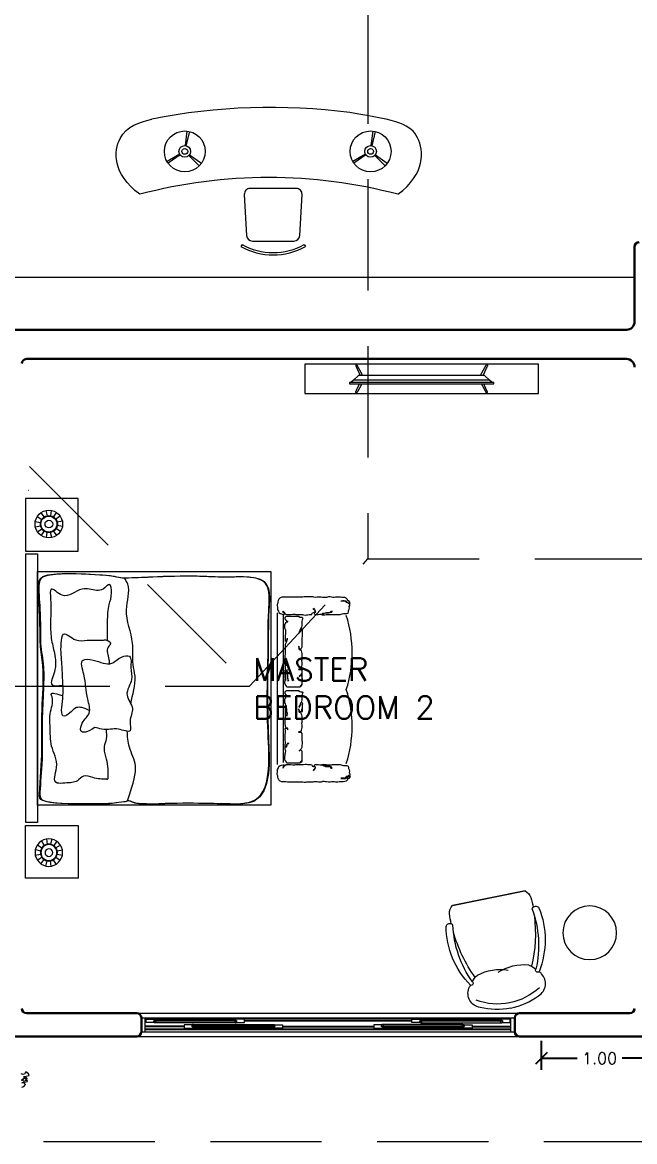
# Model space of a CAD drawing. Header units: metres. Extents: x -44 to 358, y -286 to 66.
# Drawn here: x 130.87 to 136.12, y -91.77 to -82.18 of the extents above; entities that cross this region are included whole.
import ezdxf

# ---------------------------------------------------------------- set-up
doc = ezdxf.new("R2010")
doc.units = ezdxf.units.M
doc.header["$LTSCALE"] = 0.3
doc.header["$PDMODE"] = 3
doc.linetypes.add('HIDDEN2', pattern=[4.7625, 3.175, -1.5875])
for name, color, linetype, lineweight in [('A-ANNO-TEXT', 251, 'Continuous', 13), ('A-DOOR', 7, 'Continuous', 5), ('A-WALL', 7, 'Continuous', 30), ('ARBOLES', 86, 'Continuous', 0), ('baños', 141, 'Continuous', 0), ('Columnas', 7, 'Continuous', 18), ('cristales', 131, 'Continuous', 0), ('MOBILIARIOS', 252, 'Continuous', 0)]:
    doc.layers.add(name, color=color, linetype=linetype, lineweight=lineweight)
doc.layers.add('DIMTEXTO', color=4, linetype='Continuous')
doc.layers.add('TEXTOS', color=4, linetype='Continuous')
doc.layers.add('Techos 1', color=7, linetype='HIDDEN2', lineweight=9, true_color=0x42391a)
doc.styles.add('SMPLEX', font='simplex.shx')
doc.dimstyles.new('DIM-50', dxfattribs={"dimscale": 0.5, "dimtxt": 0.2, "dimasz": 0.2, "dimexe": 0.2, "dimexo": 0.2, "dimgap": 0.1, "dimtad": 0, "dimtih": 1, "dimtoh": 1, "dimzin": 0, "dimdsep": 46, "dimtxsty": 'SMPLEX', "dimblk1": 'OBLIQUE', "dimblk2": 'OBLIQUE', "dimsah": 1, "dimcen": 0.2, "dimclrd": 4, "dimclre": 4, "dimclrt": 4, "dimadec": 0, "dimazin": 0, "dimtfac": 1, "dimtmove": 0, "dimatfit": 3, "dimldrblk": 'OPEN30', "dimfxl": 0.3, "dimfxlon": 1, "dimtfill": 1, "dimtolj": 1, "dimtzin": 0, "dimarcsym": 0})

# ---------------------------------------------------------------- blocks, each defined once
blk = doc.blocks.new('TREES')
at = {"layer": 'ARBOLES', "color": 252, "true_color": 0x8da178}
for p, q in [((0.1599, -0.0004), (0.1546, 0.0006)), ((0.1638, 0.0002), (0.1599, -0.0004)), ((0.1654, 0.0046), (0.1638, 0.0002)), ((0.1675, 0.0078), (0.1654, 0.0046)), ((0.1759, 0.0027), (0.1675, 0.0078)), ((0.1779, -0.002), (0.1759, 0.0027)), ((0.1603, -0.0177), (0.1564, -0.0182)), ((0.157, -0.0133), (0.1609, -0.0178)), ((0.1585, -0.025), (0.1659, -0.0227)), ((0.1641, -0.0251), (0.1585, -0.025)), ((0.1619, -0.0133), (0.1603, -0.0177)), ((0.1609, -0.0178), (0.1631, -0.0195)), ((0.164, -0.01), (0.1619, -0.0133)), ((0.162, -0.0072), (0.1694, -0.0049)), ((0.1676, -0.0072), (0.162, -0.0072)), ((0.1631, -0.0195), (0.1693, -0.0178)), ((0.1724, -0.0151), (0.164, -0.01)), ((0.1692, -0.0289), (0.1641, -0.0251)), ((0.1658, -0.0357), (0.1692, -0.0289)), ((0.1659, -0.0227), (0.1744, -0.0198)), ((0.1727, -0.0111), (0.1676, -0.0072)), ((0.1693, -0.0178), (0.1727, -0.0111)), ((0.1694, -0.0049), (0.1779, -0.002)), ((0.1744, -0.0198), (0.1724, -0.0151)), ((0.1596, -0.0374), (0.1658, -0.0357))]:
    blk.add_line(p, q, dxfattribs=at)
blk = doc.blocks.new('A$Ca3ef8f56')
at = {"layer": 'MOBILIARIOS'}
for p, q in [((0.0032, 0.1527), (0.0032, 1.4519)), ((0.0532, 0.1694), (0.0532, 1.4284))]:
    blk.add_line(p, q, dxfattribs=at)
for points in [[(0.6249, 1.5324), (0.6212, 1.5434), (0.6126, 1.5544), (0.6016, 1.5556), (0.6004, 1.5666), (0.5906, 1.5776), (0.5796, 1.5825), (0.5637, 1.5837), (0.5527, 1.5837), (0.5417, 1.5849), (0.5307, 1.5849), (0.5197, 1.5862), (0.4977, 1.5862), (0.4867, 1.5837), (0.4757, 1.5837), (0.4647, 1.5849), (0.4537, 1.5874), (0.4402, 1.5874), (0.4231, 1.5837), (0.4121, 1.5837), (0.4011, 1.5825), (0.3889, 1.5825), (0.3766, 1.5862), (0.3534, 1.5862), (0.3412, 1.5849), (0.3302, 1.5837), (0.3143, 1.5849), (0.3033, 1.5874), (0.2519, 1.5874), (0.2409, 1.5886), (0.2299, 1.5886), (0.2177, 1.5862), (0.0868, 1.5862), (0.0746, 1.5849), (0.0391, 1.5849), (0.0245, 1.5788), (0.0122, 1.5678), (0.0086, 1.5568), (0.0061, 1.5446), (0.0037, 1.5336), (0, 1.5226), (0, 1.5116), (0.0012, 1.5006), (0.0024, 1.4884), (0.0024, 1.4774), (0.011, 1.4652), (0.0147, 1.4542), (0.0257, 1.4445), (0.0367, 1.442), (0.0477, 1.4383), (0.0587, 1.4383), (0.0611, 1.4493), (0.0501, 1.4542), (0.0477, 1.464)], [(0.4708, 1.4664), (0.4622, 1.4554), (0.4512, 1.4542), (0.4341, 1.4506), (0.4231, 1.4506), (0.4109, 1.4493), (0.3999, 1.4457), (0.3876, 1.4457), (0.3828, 1.4347), (0.395, 1.4335), (0.4072, 1.4347), (0.4194, 1.4371), (0.4317, 1.4383), (0.4635, 1.4383), (0.4745, 1.4359), (0.516, 1.4359), (0.527, 1.4371), (0.5381, 1.4371), (0.5552, 1.442), (0.5674, 1.4445), (0.5845, 1.4445), (0.5968, 1.4457), (0.6078, 1.4493), (0.609, 1.4603), (0.609, 1.4713), (0.6151, 1.4823), (0.6175, 1.4933), (0.6163, 1.5043), (0.6224, 1.5153), (0.6224, 1.5263), (0.6114, 1.53), (0.6004, 1.5385), (0.5894, 1.5397), (0.5845, 1.5507), (0.5735, 1.552), (0.5442, 1.552)], [(0.5442, 1.5544), (0.5613, 1.5556), (0.5723, 1.5556), (0.5845, 1.5544), (0.5955, 1.5458), (0.6065, 1.5373), (0.6175, 1.5348), (0.6212, 1.5348)], [(0.0501, 1.4677), (0.0563, 1.4567), (0.0636, 1.4457), (0.0758, 1.4371), (0.0905, 1.4371), (0.1064, 1.4359), (0.1174, 1.4371), (0.1333, 1.4396), (0.1492, 1.4396), (0.1602, 1.4359), (0.1981, 1.4359), (0.2152, 1.4371), (0.2262, 1.4347), (0.2385, 1.4322), (0.2507, 1.4335), (0.2617, 1.4347), (0.2727, 1.4359), (0.2837, 1.4371), (0.2972, 1.4383), (0.2996, 1.4493), (0.3106, 1.4542), (0.3216, 1.4567), (0.3241, 1.4677), (0.3143, 1.4787), (0.3069, 1.4884)], [(0.3106, 1.4909), (0.3204, 1.4799), (0.3253, 1.4689), (0.3265, 1.4579), (0.3155, 1.4481), (0.3228, 1.4371), (0.3497, 1.4371), (0.3656, 1.4396), (0.3779, 1.4396), (0.3889, 1.4408), (0.3999, 1.4481), (0.4133, 1.4518), (0.4402, 1.4518), (0.4525, 1.4554), (0.4598, 1.4664), (0.4696, 1.4689)], [(0.0844, 1.234), (0.0844, 1.2238), (0.081, 1.2135), (0.0708, 1.205), (0.0708, 1.2579), (0.0725, 1.2715), (0.0725, 1.2988), (0.0708, 1.309), (0.0656, 1.3192), (0.0656, 1.3516), (0.0725, 1.3618), (0.0742, 1.372), (0.0844, 1.3737), (0.0895, 1.3737)], [(0.0946, 1.3772), (0.0844, 1.3772), (0.0759, 1.3874), (0.0673, 1.3976), (0.0673, 1.4078), (0.0708, 1.4181), (0.081, 1.4232), (0.1822, 1.4232), (0.1924, 1.4146), (0.2026, 1.4129), (0.2129, 1.4129), (0.2197, 1.4027), (0.2129, 1.3925), (0.2112, 1.3806), (0.2112, 1.3397), (0.2078, 1.3294), (0.2026, 1.3192), (0.1975, 1.309), (0.1941, 1.2988), (0.189, 1.2885), (0.1856, 1.2817)], [(0.189, 1.2766), (0.1924, 1.2868), (0.1992, 1.2971), (0.2026, 1.3073), (0.2044, 1.3175), (0.2146, 1.3209), (0.2163, 1.3107), (0.2129, 1.3005), (0.2129, 1.2476), (0.2112, 1.2374), (0.2112, 1.1675), (0.2095, 1.1573), (0.2061, 1.1471), (0.1958, 1.1385), (0.1907, 1.1488), (0.189, 1.159), (0.1822, 1.1658)], [(0.0929, 0.9903), (0.0878, 1.0005), (0.0776, 1.0039), (0.0708, 1.0141), (0.0708, 1.0244), (0.069, 1.0346), (0.069, 1.0857), (0.0708, 1.0959), (0.0708, 1.1829), (0.0776, 1.1948), (0.081, 1.205), (0.0827, 1.2152), (0.0861, 1.2272), (0.0861, 1.2289)], [(0.1822, 1.1641), (0.1856, 1.1471), (0.189, 1.1368), (0.1992, 1.1351), (0.2061, 1.1249), (0.2078, 1.1147), (0.2095, 1.1028), (0.2095, 1.0499), (0.2078, 1.0397), (0.2095, 1.0295), (0.2095, 1.0056), (0.2078, 0.9954), (0.2044, 0.9852), (0.2044, 0.9749), (0.1941, 0.9698), (0.1839, 0.9698), (0.1822, 0.9664), (0.2026, 0.9664), (0.2112, 0.9562), (0.2112, 0.8965), (0.2129, 0.8863), (0.2146, 0.8761), (0.2129, 0.9659), (0.2112, 0.9556), (0.2112, 0.9352), (0.2061, 0.925), (0.1958, 0.9147), (0.1873, 0.9079)], [(0.2112, 0.8449), (0.2112, 0.8346), (0.2044, 0.8244), (0.1941, 0.8159), (0.0827, 0.8159), (0.0759, 0.8295), (0.0673, 0.8397), (0.0656, 0.85), (0.0656, 0.8602), (0.0673, 0.8704), (0.0673, 0.8806), (0.0708, 0.8909), (0.0725, 0.9079), (0.069, 0.9181), (0.069, 0.9386), (0.081, 0.9403), (0.0827, 0.959), (0.0895, 0.8693), (0.0998, 0.871), (0.0981, 0.8744)], [(0.0946, 0.8761), (0.0861, 0.9659), (0.081, 0.9556), (0.0793, 0.9454), (0.069, 0.9403), (0.0673, 0.9505), (0.069, 0.9607), (0.0708, 0.8727), (0.0708, 0.8829), (0.069, 0.8965), (0.0673, 0.9085), (0.0673, 0.9494), (0.0708, 0.9613), (0.0708, 0.9818), (0.069, 0.992), (0.0742, 1.0022), (0.0844, 1.0005), (0.0878, 0.9903), (0.0895, 0.9869)], [(0.1873, 0.9028), (0.1958, 0.913), (0.2061, 0.9147), (0.2112, 0.9045), (0.2112, 0.8517), (0.2095, 0.8414), (0.2061, 0.8312), (0.1958, 0.8244)], [(0.0946, 0.74), (0.0844, 0.74), (0.0759, 0.7502), (0.0673, 0.7604), (0.0673, 0.7707), (0.0708, 0.7809), (0.081, 0.786), (0.1822, 0.786), (0.1924, 0.7775), (0.2026, 0.7758), (0.2129, 0.7758), (0.2197, 0.7656), (0.2129, 0.7553), (0.2112, 0.7434), (0.2112, 0.7025), (0.2078, 0.6923), (0.2026, 0.6821), (0.1975, 0.6718), (0.1941, 0.6616), (0.189, 0.6514), (0.1856, 0.6446)], [(0.0844, 0.5968), (0.0844, 0.5866), (0.081, 0.5764), (0.0708, 0.5679), (0.0708, 0.6207), (0.0725, 0.6343), (0.0725, 0.6616), (0.0708, 0.6718), (0.0656, 0.6821), (0.0656, 0.7144), (0.0725, 0.7247), (0.0742, 0.7349), (0.0844, 0.7366), (0.0895, 0.7366)], [(0.189, 0.6394), (0.1924, 0.6497), (0.1992, 0.6599), (0.2026, 0.6701), (0.2044, 0.6803), (0.2146, 0.6838), (0.2163, 0.6735), (0.2129, 0.6633), (0.2129, 0.6105), (0.2112, 0.6002), (0.2112, 0.6304), (0.2095, 0.6201), (0.2061, 0.6099), (0.1958, 0.6014), (0.1907, 0.6116), (0.189, 0.6218), (0.1822, 0.6287)], [(0.0929, 0.4531), (0.0878, 0.4633), (0.0776, 0.4668), (0.0708, 0.477), (0.0708, 0.4872), (0.069, 0.4974), (0.069, 0.5486), (0.0708, 0.5588), (0.0708, 0.6457), (0.0776, 0.6576), (0.081, 0.5679), (0.0827, 0.5781), (0.0861, 0.59), (0.0861, 0.5917)], [(0.1822, 0.627), (0.1856, 0.6099), (0.189, 0.5997), (0.1992, 0.598), (0.2061, 0.5878), (0.2078, 0.5775), (0.2095, 0.5656), (0.2095, 0.5128), (0.2078, 0.5025), (0.2095, 0.4923), (0.2095, 0.4685), (0.2078, 0.4582), (0.2044, 0.448), (0.2044, 0.4378), (0.1941, 0.4327), (0.1839, 0.4327), (0.1822, 0.4293), (0.2026, 0.4293), (0.2112, 0.419), (0.2112, 0.3594), (0.2129, 0.3492), (0.2146, 0.3389), (0.2129, 0.3287), (0.2112, 0.3185), (0.2112, 0.298), (0.2061, 0.2878), (0.1958, 0.2776), (0.1873, 0.2708)], [(0.0946, 0.3389), (0.0861, 0.3287), (0.081, 0.3185), (0.0793, 0.3083), (0.069, 0.3031), (0.0673, 0.3134), (0.069, 0.3236), (0.0708, 0.3355), (0.0708, 0.3457), (0.069, 0.3594), (0.0673, 0.3713), (0.0673, 0.4122), (0.0708, 0.4241), (0.0708, 0.4446), (0.069, 0.4548), (0.0742, 0.465), (0.0844, 0.4633), (0.0878, 0.4531), (0.0895, 0.4497)], [(0.2112, 0.1926), (0.2112, 0.1824), (0.2044, 0.1721), (0.1941, 0.1636), (0.0827, 0.1636), (0.0759, 0.1772), (0.0673, 0.1875), (0.0656, 0.1977), (0.0656, 0.223), (0.0673, 0.2333), (0.0673, 0.2435), (0.0708, 0.2537), (0.0725, 0.2708), (0.069, 0.281), (0.069, 0.3014), (0.081, 0.3031), (0.0827, 0.3219), (0.0895, 0.3321), (0.0998, 0.3338), (0.0981, 0.3372)], [(0.1873, 0.2656), (0.1958, 0.2759), (0.2061, 0.2776), (0.2112, 0.2673), (0.2112, 0.1994), (0.2095, 0.1892), (0.2061, 0.179), (0.1958, 0.1721)], [(0.6249, 0.0562), (0.6212, 0.0452), (0.6126, 0.0342), (0.6016, 0.033), (0.6004, 0.022), (0.5906, 0.011), (0.5796, 0.0061), (0.5637, 0.0049), (0.5527, 0.0049), (0.5417, 0.0037), (0.5307, 0.0037), (0.5197, 0.0024), (0.4977, 0.0024), (0.4867, 0.0049), (0.4757, 0.0049), (0.4647, 0.0037), (0.4537, 0.0012), (0.4402, 0.0012), (0.4231, 0.0049), (0.4121, 0.0049), (0.4011, 0.0061), (0.3889, 0.0061), (0.3766, 0.0024), (0.3534, 0.0024), (0.3412, 0.0037), (0.3302, 0.0049), (0.3143, 0.0037), (0.3033, 0.0012), (0.2519, 0.0012), (0.2409, 0), (0.2299, 0), (0.2177, 0.0024), (0.0868, 0.0024), (0.0746, 0.0037), (0.0391, 0.0037), (0.0245, 0.0098), (0.0122, 0.0208), (0.0086, 0.0318), (0.0061, 0.044), (0.0037, 0.055), (0, 0.066), (0, 0.077), (0.0012, 0.088), (0.0024, 0.1002), (0.0024, 0.1112), (0.011, 0.1234), (0.0147, 0.1344), (0.0257, 0.1441), (0.0367, 0.1466), (0.0477, 0.1503), (0.0587, 0.1503), (0.0611, 0.1393), (0.0501, 0.1344), (0.0477, 0.1246)], [(0.0501, 0.1209), (0.0563, 0.1319), (0.0636, 0.1429), (0.0758, 0.1515), (0.0905, 0.1515), (0.1064, 0.1527), (0.1174, 0.1515), (0.1333, 0.149), (0.1492, 0.149), (0.1602, 0.1527), (0.1981, 0.1527), (0.2152, 0.1515), (0.2262, 0.1539), (0.2385, 0.1564), (0.2507, 0.1551), (0.2617, 0.1539), (0.2727, 0.1527), (0.2837, 0.1515), (0.2972, 0.1503), (0.2996, 0.1393), (0.3106, 0.1344), (0.3216, 0.1319), (0.3241, 0.1209), (0.3143, 0.1099), (0.3069, 0.1002)], [(0.3106, 0.0977), (0.3204, 0.1087), (0.3253, 0.1197), (0.3265, 0.1307), (0.3155, 0.1405), (0.3228, 0.1515), (0.3497, 0.1515), (0.3656, 0.149), (0.3779, 0.149), (0.3889, 0.1478), (0.3999, 0.1405), (0.4133, 0.1368), (0.4402, 0.1368), (0.4525, 0.1332), (0.4598, 0.1222), (0.4696, 0.1197)], [(0.4708, 0.1222), (0.4622, 0.1332), (0.4512, 0.1344), (0.4341, 0.138), (0.4231, 0.138), (0.4109, 0.1393), (0.3999, 0.1429), (0.3876, 0.1429), (0.3828, 0.1539), (0.395, 0.1551), (0.4072, 0.1539), (0.4194, 0.1515), (0.4317, 0.1503), (0.4635, 0.1503), (0.4745, 0.1527), (0.516, 0.1527), (0.527, 0.1515), (0.5381, 0.1515), (0.5552, 0.1466), (0.5674, 0.1441), (0.5845, 0.1441), (0.5968, 0.1429), (0.6078, 0.1393), (0.609, 0.1283), (0.609, 0.1173), (0.6151, 0.1063), (0.6175, 0.0953), (0.6163, 0.0843), (0.6224, 0.0733), (0.6224, 0.0623), (0.6114, 0.0586), (0.6004, 0.0501), (0.5894, 0.0489), (0.5845, 0.0379), (0.5735, 0.0366), (0.5442, 0.0366)], [(0.5442, 0.0342), (0.5613, 0.033), (0.5723, 0.033), (0.5845, 0.0342), (0.5955, 0.0428), (0.6065, 0.0513), (0.6175, 0.0537), (0.6212, 0.0537)]]:
    blk.add_lwpolyline(points, dxfattribs=at)
for centre in [(-0.3846, 1.1107), (-0.3846, 0.4779)]:
    blk.add_arc(centre, 1.0261, 342.03988, 17.96012, dxfattribs=at)
blk = doc.blocks.new('A$Ca77e88c0')
at = {"layer": 'MOBILIARIOS', "linetype": 'Continuous'}
for p, q in [((0, 1.3457), (0.2432, 0.761)), ((0.2435, 0.7603), (0, 1.3457))]:
    blk.add_line(p, q, dxfattribs=at)
for points in [[(1.0081, 1.4216, 0.103931), (0.8565, 1.6353, 0.481643), (0.668, 1.624, 0.047693), (0.6541, 1.5985, 0.047693)], [(1.0081, 1.4216, -0.103931), (1.0528, 1.1635, -0.481643), (0.9119, 1.0378, -0.047693), (0.884, 1.0459, -0.047693)]]:
    blk.add_lwpolyline(points, format="xyb", dxfattribs=at)
blk.add_circle((0.8492, 0.4996), 0.2299, dxfattribs=at)
for centre, radius, start, end in [((0.5212, 0.8742), 0.7364, 79.59643, 123.14146), ((0.612, 0.6674), 0.9011, 88.37632, 121.47958), ((0.612, 0.6674), 0.9011, 88.37632, 121.47958), ((0.8583, 1.4567), 0.2476, 153.21646, 169.91816), ((0.8583, 1.4567), 0.2476, 153.21646, 169.91816), ((0.6434, 1.5847), 0.0175, 250.45416, 52.05868), ((0.6434, 1.5847), 0.0175, 250.45416, 52.05868), ((0.4617, 1.1866), 0.5495, 23.33144, 53.59476), ((0.4617, 1.1866), 0.5495, 23.33144, 53.59476), ((0.4823, 0.53), 0.9795, 111.46313, 116.51175), ((0.1421, 1.4684), 0.0325, 136.37866, 235.73513), ((0.1421, 1.4684), 0.0325, 235.69793, 268.75394), ((0.5865, 0.2493), 1.2787, 88.45422, 107.93514), ((0.5865, 0.2493), 1.2787, 88.45422, 107.93514), ((1.0281, 1.5426), 0.4158, 185.87863, 223.40331), ((1.0281, 1.5426), 0.4158, 185.87863, 223.40331), ((0.0995, 1.3192), 0.1029, 121.9514, 165.06161), ((0.4562, 1.1998), 0.5495, 351.57503, 21.83835), ((0.4562, 1.1998), 0.5495, 351.57503, 21.83835), ((1.108, 1.3505), 0.4158, 181.76648, 219.29117), ((0.1939, 1.6724), 0.9011, 283.69021, 316.79348), ((0.1939, 1.6724), 0.9011, 283.69021, 316.79348), ((-0.1206, 1.9492), 1.2787, 297.23466, 316.71557), ((-0.1206, 1.9492), 1.2787, 297.23466, 316.71557), ((0.9273, 1.2907), 0.2476, 235.25163, 251.95333), ((0.9273, 1.2907), 0.2476, 235.25163, 251.95333), ((0.8666, 1.048), 0.0175, 353.11111, 154.71564), ((0.8666, 1.048), 0.0175, 353.11111, 154.71564), ((0.2766, 1.4622), 0.7364, 282.02833, 325.57337), ((0.0052, 1.6774), 0.9795, 288.64122, 293.68984), ((0.4307, 0.7745), 0.0325, 169.43466, 268.79113), ((0.4307, 0.7745), 0.0325, 136.37866, 169.43466), ((0.4307, 0.7745), 0.0325, 136.37866, 169.43466), ((0.2948, 0.8495), 0.1029, 240.09136, 283.20158)]:
    blk.add_arc(centre, radius, start, end, dxfattribs=at)
blk = doc.blocks.new('A$C58f5b6b7')
at = {"layer": 'MOBILIARIOS'}
for points in [[(0, 0.2526), (2, 0.2526), (2, 0), (0, 0)], [(0.382, 0.1596), (0.382, 0.1691), (1.618, 0.1691), (1.618, 0.1596)]]:
    blk.add_lwpolyline(points, close=True, dxfattribs=at)
for points in [[(1.6059, 0.1595), (1.5823, 0.1372), (1, 0.1372), (0.4177, 0.1372), (0.3941, 0.1595)], [(1.5823, 0.1372), (1.54, 0.0973), (0.46, 0.0973), (0.4177, 0.1372)]]:
    blk.add_lwpolyline(points, dxfattribs=at)
for points, degree in [([(0.4512, 0.2382, -0.0047), (0.4469, 0.2461, -0.0047), (0.4415, 0.2461, -0.0047), (0.4325, 0.2461, -0.0047), (0.4368, 0.237, -0.0047)], 3), ([(0.4368, 0.237, -0.0047), (0.4526, 0.2031, -0.0047), (0.4683, 0.1691, -0.0047)], 2), ([(0.4885, 0.1691, -0.0047), (0.4698, 0.2037, -0.0047), (0.4512, 0.2382, -0.0047)], 2), ([(1.5115, 0.1691, -0.0047), (1.5302, 0.2037, -0.0047), (1.5488, 0.2382, -0.0047)], 2), ([(1.5632, 0.237, -0.0047), (1.5474, 0.2031, -0.0047), (1.5317, 0.1691, -0.0047)], 2), ([(1.5488, 0.2382, -0.0047), (1.5531, 0.2461, -0.0047), (1.5585, 0.2461, -0.0047), (1.5675, 0.2461, -0.0047), (1.5632, 0.237, -0.0047)], 3), ([(0.4368, 0.0172, -0.0047), (0.4554, 0.0572, -0.0047), (0.474, 0.0973, -0.0047)], 2), ([(0.4951, 0.0973, -0.0047), (0.4731, 0.0566, -0.0047), (0.4512, 0.016, -0.0047)], 2), ([(1.5049, 0.0973), (1.5269, 0.0566), (1.5488, 0.016)], 2), ([(1.5632, 0.0172), (1.5446, 0.0572), (1.526, 0.0973)], 2)]:
    blk.add_open_spline(points, degree=degree, dxfattribs=at)
for points in [[(0.4512, 0.016, -0.0047), (0.4469, 0.0081, -0.0047), (0.4415, 0.0081, -0.0047), (0.4325, 0.0081, -0.0047), (0.4368, 0.0172, -0.0047)], [(1.5488, 0.016), (1.5531, 0.0081), (1.5585, 0.0081), (1.5675, 0.0081), (1.5632, 0.0172)]]:
    blk.add_open_spline(points, degree=3, knots=[-0.08544201, -0.08544201, -0.08544201, -0.08544201, -0.04272101, 0, 0, 0, 0], dxfattribs=at)
blk = doc.blocks.new('A$Cb50f4bf1')
at = {"layer": 'MOBILIARIOS'}
for p, q in [((0.45, 0.45), (0, 0.45)), ((0, 0.45), (0, 0)), ((0.45, 0), (0.45, 0.45)), ((0.1314, 0.3148), (0.1695, 0.2902)), ((0.1635, 0.348), (0.1893, 0.3107)), ((0.2058, 0.3663), (0.2154, 0.322)), ((0.2519, 0.3671), (0.2438, 0.3224)), ((0.2948, 0.3501), (0.2703, 0.312)), ((0.328, 0.318), (0.2907, 0.2922)), ((0.1144, 0.2719), (0.1591, 0.2638)), ((0.1152, 0.2258), (0.1595, 0.2353)), ((0.1335, 0.1834), (0.1708, 0.2092)), ((0.3301, 0.1867), (0.292, 0.2112)), ((0.3463, 0.2757), (0.302, 0.2661)), ((0.3471, 0.2296), (0.3025, 0.2377)), ((0.1667, 0.1514), (0.1913, 0.1895)), ((0.2096, 0.1344), (0.2177, 0.179)), ((0.2557, 0.1352), (0.2462, 0.1795)), ((0.2981, 0.1535), (0.2723, 0.1908)), ((0, 0), (0.45, 0))]:
    blk.add_line(p, q, dxfattribs=at)
for radius in [0.1182, 0.0729, 0.0684, 0.0328]:
    blk.add_circle((0.2308, 0.2507), radius, dxfattribs=at)
blk = doc.blocks.new('A$C6528a993')
at = {"layer": 'A-ANNO-TEXT'}
blk.add_line((24.5569, 5.576), (24.5576, 5.576), dxfattribs=at)
at = {"layer": 'A-DOOR'}
for p, q in [((25.485, 1.1001), (28.765, 1.1001)), ((25.525, 1.0601), (28.725, 1.0601)), ((25.559, 0.9401), (25.559, 1.0601)), ((28.691, 0.9401), (28.691, 1.0601)), ((25.559, 0.9601), (28.691, 0.9601)), ((25.565, 1.0476), (25.5665, 1.0491)), ((25.565, 1.0206), (25.565, 1.0476)), ((25.5665, 1.0191), (25.565, 1.0206)), ((25.5665, 1.0491), (25.6471, 1.0491)), ((25.6315, 1.0191), (25.5665, 1.0191)), ((25.633, 1.0206), (25.6315, 1.0191)), ((25.6505, 1.0381), (25.633, 1.0381)), ((25.633, 1.0381), (25.633, 1.0206)), ((25.633, 1.0351), (25.638, 1.0351)), ((25.633, 1.0351), (25.638, 1.0351)), ((25.638, 1.0371), (25.644, 1.0331)), ((25.638, 1.0331), (25.644, 1.0371)), ((26.3278, 1.0181), (25.6462, 1.0181)), ((25.6471, 1.0491), (25.649, 1.0476)), ((25.6471, 1.0491), (26.3269, 1.0491)), ((25.649, 1.0476), (25.651, 1.0396)), ((25.651, 1.0386), (25.6505, 1.0381)), ((25.651, 1.0396), (25.651, 1.0386)), ((25.8925, 1.0011), (25.891, 0.9996)), ((25.891, 0.9996), (25.891, 0.9726)), ((25.891, 0.9726), (25.8925, 0.9711)), ((25.9575, 1.0011), (25.8925, 1.0011)), ((25.8925, 0.9711), (25.9731, 0.9711)), ((25.959, 0.9996), (25.9575, 1.0011)), ((25.959, 0.9821), (25.959, 0.9996)), ((25.959, 0.9851), (25.964, 0.9851)), ((25.959, 0.9851), (25.964, 0.9851)), ((25.9765, 0.9821), (25.959, 0.9821)), ((25.964, 0.9831), (25.97, 0.9871)), ((25.964, 0.9871), (25.97, 0.9831)), ((25.9722, 1.0021), (26.6538, 1.0021)), ((25.9731, 0.9711), (25.975, 0.9726)), ((26.6529, 0.9711), (25.9731, 0.9711)), ((25.975, 0.9726), (25.977, 0.9806)), ((25.977, 0.9816), (25.9765, 0.9821)), ((25.977, 0.9806), (25.977, 0.9816)), ((26.325, 1.0476), (26.323, 1.0396)), ((26.323, 1.0396), (26.323, 1.0386)), ((26.323, 1.0386), (26.3235, 1.0381)), ((26.3235, 1.0381), (26.341, 1.0381)), ((26.3269, 1.0491), (26.325, 1.0476)), ((26.4075, 1.0491), (26.3269, 1.0491)), ((26.336, 1.0371), (26.33, 1.0331)), ((26.336, 1.0331), (26.33, 1.0371)), ((26.341, 1.0351), (26.336, 1.0351)), ((26.341, 1.0351), (26.336, 1.0351)), ((26.341, 1.0381), (26.341, 1.0206)), ((26.341, 1.0206), (26.3425, 1.0191)), ((26.3425, 1.0191), (26.4075, 1.0191)), ((26.409, 1.0476), (26.4075, 1.0491)), ((26.409, 1.0206), (26.4075, 1.0191)), ((26.409, 1.0206), (26.409, 1.0476)), ((26.649, 0.9816), (26.6495, 0.9821)), ((26.649, 0.9806), (26.649, 0.9816)), ((26.651, 0.9726), (26.649, 0.9806)), ((26.6495, 0.9821), (26.667, 0.9821)), ((26.6529, 0.9711), (26.651, 0.9726)), ((26.7335, 0.9711), (26.6529, 0.9711)), ((26.662, 0.9831), (26.656, 0.9871)), ((26.662, 0.9871), (26.656, 0.9831)), ((26.667, 0.9851), (26.662, 0.9851)), ((26.667, 0.9851), (26.662, 0.9851)), ((26.667, 0.9996), (26.6685, 1.0011)), ((26.667, 0.9821), (26.667, 0.9996)), ((26.6685, 1.0011), (26.7335, 1.0011)), ((26.7335, 1.0011), (26.735, 0.9996)), ((26.735, 0.9726), (26.7335, 0.9711)), ((26.735, 0.9996), (26.735, 0.9726)), ((27.5165, 1.0011), (27.515, 0.9996)), ((27.515, 0.9996), (27.515, 0.9726)), ((27.515, 0.9726), (27.5165, 0.9711)), ((27.5815, 1.0011), (27.5165, 1.0011)), ((27.5165, 0.9711), (27.5971, 0.9711)), ((27.583, 0.9996), (27.5815, 1.0011)), ((27.583, 0.9821), (27.583, 0.9996)), ((27.583, 0.9851), (27.588, 0.9851)), ((27.583, 0.9851), (27.588, 0.9851)), ((27.6005, 0.9821), (27.583, 0.9821)), ((27.588, 0.9831), (27.594, 0.9871)), ((27.588, 0.9871), (27.594, 0.9831)), ((28.2778, 1.0021), (27.5962, 1.0021)), ((27.5971, 0.9711), (27.599, 0.9726)), ((27.5971, 0.9711), (28.2769, 0.9711)), ((27.599, 0.9726), (27.601, 0.9806)), ((27.601, 0.9816), (27.6005, 0.9821)), ((27.601, 0.9806), (27.601, 0.9816)), ((27.841, 1.0476), (27.8425, 1.0491)), ((27.841, 1.0206), (27.841, 1.0476)), ((27.841, 1.0206), (27.8425, 1.0191)), ((27.8425, 1.0491), (27.9231, 1.0491)), ((27.9075, 1.0191), (27.8425, 1.0191)), ((27.909, 1.0206), (27.9075, 1.0191)), ((27.9265, 1.0381), (27.909, 1.0381)), ((27.909, 1.0381), (27.909, 1.0206)), ((27.909, 1.0351), (27.914, 1.0351)), ((27.909, 1.0351), (27.914, 1.0351)), ((27.914, 1.0371), (27.92, 1.0331)), ((27.914, 1.0331), (27.92, 1.0371)), ((27.9222, 1.0181), (28.6038, 1.0181)), ((27.9231, 1.0491), (27.925, 1.0476)), ((28.6029, 1.0491), (27.9231, 1.0491)), ((27.925, 1.0476), (27.927, 1.0396)), ((27.927, 1.0386), (27.9265, 1.0381)), ((27.927, 1.0396), (27.927, 1.0386)), ((28.273, 0.9816), (28.2735, 0.9821)), ((28.273, 0.9806), (28.273, 0.9816)), ((28.275, 0.9726), (28.273, 0.9806)), ((28.2735, 0.9821), (28.291, 0.9821)), ((28.2769, 0.9711), (28.275, 0.9726)), ((28.3575, 0.9711), (28.2769, 0.9711)), ((28.286, 0.9831), (28.28, 0.9871)), ((28.286, 0.9871), (28.28, 0.9831)), ((28.291, 0.9851), (28.286, 0.9851)), ((28.291, 0.9851), (28.286, 0.9851)), ((28.291, 0.9996), (28.2925, 1.0011)), ((28.291, 0.9821), (28.291, 0.9996)), ((28.2925, 1.0011), (28.3575, 1.0011)), ((28.3575, 1.0011), (28.359, 0.9996)), ((28.359, 0.9726), (28.3575, 0.9711)), ((28.359, 0.9996), (28.359, 0.9726)), ((28.601, 1.0476), (28.599, 1.0396)), ((28.599, 1.0396), (28.599, 1.0386)), ((28.599, 1.0386), (28.5995, 1.0381)), ((28.5995, 1.0381), (28.617, 1.0381)), ((28.6029, 1.0491), (28.601, 1.0476)), ((28.6835, 1.0491), (28.6029, 1.0491)), ((28.612, 1.0371), (28.606, 1.0331)), ((28.612, 1.0331), (28.606, 1.0371)), ((28.617, 1.0351), (28.612, 1.0351)), ((28.617, 1.0351), (28.612, 1.0351)), ((28.617, 1.0381), (28.617, 1.0206)), ((28.617, 1.0206), (28.6185, 1.0191)), ((28.6185, 1.0191), (28.6835, 1.0191)), ((28.685, 1.0476), (28.6835, 1.0491)), ((28.6835, 1.0191), (28.685, 1.0206)), ((28.685, 1.0206), (28.685, 1.0476)), ((25.485, 0.9001), (28.765, 0.9001)), ((25.525, 0.9401), (28.725, 0.9401))]:
    blk.add_line(p, q, dxfattribs=at)
at = {"layer": 'A-DOOR', "color": 8}
for p, q in [((25.559, 1.0541), (28.691, 1.0541)), ((25.891, 0.9891), (25.559, 0.9891)), ((25.891, 0.9831), (25.559, 0.9831)), ((25.559, 0.9661), (28.691, 0.9661)), ((27.841, 1.0371), (26.409, 1.0371)), ((27.841, 1.0311), (26.409, 1.0311)), ((26.735, 0.9891), (27.515, 0.9891)), ((26.735, 0.9831), (27.515, 0.9831)), ((28.359, 0.9891), (28.691, 0.9891)), ((28.359, 0.9831), (28.691, 0.9831))]:
    blk.add_line(p, q, dxfattribs=at)
at = {"layer": 'A-DOOR'}
for points in [[(25.633, 1.0351), (25.638, 1.0351), (25.638, 1.0351), (25.633, 1.0351)], [(25.638, 1.0371), (25.644, 1.0371), (25.644, 1.0331), (25.638, 1.0331)], [(25.638, 1.0371), (26.336, 1.0371), (26.336, 1.0331), (25.638, 1.0331)], [(25.6505, 1.0381), (25.6385, 1.0381), (25.6385, 1.0371), (25.6505, 1.0371)], [(25.6505, 1.0331), (25.6385, 1.0331), (25.6385, 1.0321), (25.6505, 1.0321)], [(25.644, 1.0371), (25.649, 1.0371), (25.649, 1.0331), (25.644, 1.0331)], [(25.959, 0.9851), (25.964, 0.9851), (25.964, 0.9851), (25.959, 0.9851)], [(26.662, 0.9831), (25.964, 0.9831), (25.964, 0.9871), (26.662, 0.9871)], [(25.964, 0.9831), (25.97, 0.9831), (25.97, 0.9871), (25.964, 0.9871)], [(25.9765, 0.9871), (25.9645, 0.9871), (25.9645, 0.9881), (25.9765, 0.9881)], [(25.9765, 0.9821), (25.9645, 0.9821), (25.9645, 0.9831), (25.9765, 0.9831)], [(25.97, 0.9831), (25.975, 0.9831), (25.975, 0.9871), (25.97, 0.9871)], [(26.3235, 1.0381), (26.3355, 1.0381), (26.3355, 1.0371), (26.3235, 1.0371)], [(26.3235, 1.0331), (26.3355, 1.0331), (26.3355, 1.0321), (26.3235, 1.0321)], [(26.33, 1.0371), (26.325, 1.0371), (26.325, 1.0331), (26.33, 1.0331)], [(26.336, 1.0371), (26.33, 1.0371), (26.33, 1.0331), (26.336, 1.0331)], [(26.341, 1.0351), (26.336, 1.0351), (26.336, 1.0351), (26.341, 1.0351)], [(26.6495, 0.9871), (26.6615, 0.9871), (26.6615, 0.9881), (26.6495, 0.9881)], [(26.6495, 0.9821), (26.6615, 0.9821), (26.6615, 0.9831), (26.6495, 0.9831)], [(26.656, 0.9831), (26.651, 0.9831), (26.651, 0.9871), (26.656, 0.9871)], [(26.662, 0.9831), (26.656, 0.9831), (26.656, 0.9871), (26.662, 0.9871)], [(26.667, 0.9851), (26.662, 0.9851), (26.662, 0.9851), (26.667, 0.9851)], [(27.583, 0.9851), (27.588, 0.9851), (27.588, 0.9851), (27.583, 0.9851)], [(27.588, 0.9831), (27.594, 0.9831), (27.594, 0.9871), (27.588, 0.9871)], [(27.588, 0.9831), (28.286, 0.9831), (28.286, 0.9871), (27.588, 0.9871)], [(27.6005, 0.9871), (27.5885, 0.9871), (27.5885, 0.9881), (27.6005, 0.9881)], [(27.6005, 0.9821), (27.5885, 0.9821), (27.5885, 0.9831), (27.6005, 0.9831)], [(27.594, 0.9831), (27.599, 0.9831), (27.599, 0.9871), (27.594, 0.9871)], [(27.909, 1.0351), (27.914, 1.0351), (27.914, 1.0351), (27.909, 1.0351)], [(28.612, 1.0371), (27.914, 1.0371), (27.914, 1.0331), (28.612, 1.0331)], [(27.914, 1.0371), (27.92, 1.0371), (27.92, 1.0331), (27.914, 1.0331)], [(27.9265, 1.0381), (27.9145, 1.0381), (27.9145, 1.0371), (27.9265, 1.0371)], [(27.9265, 1.0331), (27.9145, 1.0331), (27.9145, 1.0321), (27.9265, 1.0321)], [(27.92, 1.0371), (27.925, 1.0371), (27.925, 1.0331), (27.92, 1.0331)], [(28.2735, 0.9871), (28.2855, 0.9871), (28.2855, 0.9881), (28.2735, 0.9881)], [(28.2735, 0.9821), (28.2855, 0.9821), (28.2855, 0.9831), (28.2735, 0.9831)], [(28.28, 0.9831), (28.275, 0.9831), (28.275, 0.9871), (28.28, 0.9871)], [(28.286, 0.9831), (28.28, 0.9831), (28.28, 0.9871), (28.286, 0.9871)], [(28.291, 0.9851), (28.286, 0.9851), (28.286, 0.9851), (28.291, 0.9851)], [(28.5995, 1.0381), (28.6115, 1.0381), (28.6115, 1.0371), (28.5995, 1.0371)], [(28.5995, 1.0331), (28.6115, 1.0331), (28.6115, 1.0321), (28.5995, 1.0321)], [(28.606, 1.0371), (28.601, 1.0371), (28.601, 1.0331), (28.606, 1.0331)], [(28.612, 1.0371), (28.606, 1.0371), (28.606, 1.0331), (28.612, 1.0331)], [(28.617, 1.0351), (28.612, 1.0351), (28.612, 1.0351), (28.617, 1.0351)]]:
    blk.add_lwpolyline(points, close=True, dxfattribs=at)
for points in [[(25.6351, 1.0196, 0.341999), (25.6332, 1.0211), (25.633, 1.0214), (25.633, 1.0311), (25.634, 1.0321), (25.651, 1.0321), (25.651, 1.0316), (25.6477, 1.0192, -0.339454), (25.6462, 1.0181), (25.6371, 1.0181, -0.341999)], [(25.9611, 1.0006, -0.341999), (25.9592, 0.9991), (25.959, 0.9988), (25.959, 0.9891), (25.96, 0.9881), (25.977, 0.9881), (25.977, 0.9886), (25.9737, 1.001, 0.339454), (25.9722, 1.0021), (25.9631, 1.0021, 0.341999)], [(26.3389, 1.0196, -0.341999), (26.3408, 1.0211), (26.341, 1.0214), (26.341, 1.0311), (26.34, 1.0321), (26.323, 1.0321), (26.323, 1.0316), (26.3263, 1.0192, 0.339454), (26.3278, 1.0181), (26.3369, 1.0181, 0.341999)], [(26.6649, 1.0006, 0.341999), (26.6668, 0.9991), (26.667, 0.9988), (26.667, 0.9891), (26.666, 0.9881), (26.649, 0.9881), (26.649, 0.9886), (26.6523, 1.001, -0.339454), (26.6538, 1.0021), (26.6629, 1.0021, -0.341999)], [(27.5851, 1.0006, -0.341999), (27.5832, 0.9991), (27.583, 0.9988), (27.583, 0.9891), (27.584, 0.9881), (27.601, 0.9881), (27.601, 0.9886), (27.5977, 1.001, 0.339454), (27.5962, 1.0021), (27.5871, 1.0021, 0.341999)], [(27.9111, 1.0196, 0.341999), (27.9092, 1.0211), (27.909, 1.0214), (27.909, 1.0311), (27.91, 1.0321), (27.927, 1.0321), (27.927, 1.0316), (27.9237, 1.0192, -0.339454), (27.9222, 1.0181), (27.9131, 1.0181, -0.341999)], [(28.2889, 1.0006, 0.341999), (28.2908, 0.9991), (28.291, 0.9988), (28.291, 0.9891), (28.29, 0.9881), (28.273, 0.9881), (28.273, 0.9886), (28.2763, 1.001, -0.339454), (28.2778, 1.0021), (28.2869, 1.0021, -0.341999)], [(28.6149, 1.0196, -0.341999), (28.6168, 1.0211), (28.617, 1.0214), (28.617, 1.0311), (28.616, 1.0321), (28.599, 1.0321), (28.599, 1.0316), (28.6023, 1.0192, 0.339454), (28.6038, 1.0181), (28.6129, 1.0181, 0.341999)]]:
    blk.add_lwpolyline(points, format="xyb", close=True, dxfattribs=at)
at = {"layer": 'A-DOOR', "color": 7}
for points in [[(25.638, 1.0331), (26.336, 1.0331), (26.336, 1.0371), (25.638, 1.0371)], [(26.662, 0.9871), (25.964, 0.9871), (25.964, 0.9831), (26.662, 0.9831)], [(27.588, 0.9871), (28.286, 0.9871), (28.286, 0.9831), (27.588, 0.9831)], [(28.612, 1.0331), (27.914, 1.0331), (27.914, 1.0371), (28.612, 1.0371)]]:
    blk.add_lwpolyline(points, close=True, dxfattribs=at)
at = {"layer": 'A-WALL'}
for p, q in [((29.75, 7.0201), (29.75, 7.6601)), ((23.6697, 6.9501), (29.68, 6.9501)), ((29.68, 6.7001), (24.54, 6.7001)), ((25.485, 1.1001), (24.54, 1.1001)), ((25.525, 0.9401), (25.525, 1.0601)), ((28.725, 0.9401), (28.725, 1.0601)), ((29.71, 1.1001), (28.765, 1.1001)), ((25.485, 0.9001), (24.34, 0.9001)), ((29.91, 0.9001), (28.765, 0.9001))]:
    blk.add_line(p, q, dxfattribs=at)
for centre, radius, start, end in [((29.79, 7.6601), 0.04, 90, 180), ((29.68, 7.0201), 0.07, 270, 0), ((24.54, 6.6601), 0.04, 90, 180), ((29.68, 6.6301), 0.07, 0, 90), ((24.54, 1.1401), 0.04, 180, 270), ((25.485, 1.0601), 0.04, 0, 90), ((28.765, 1.0601), 0.04, 90, 180), ((29.71, 1.1401), 0.04, 270, 0), ((25.485, 0.9401), 0.04, 270, 0), ((28.765, 0.9401), 0.04, 180, 270)]:
    blk.add_arc(centre, radius, start, end, dxfattribs=at)
at = {"layer": 'cristales', "const_width": 0.004}
for points in [[(25.649, 1.0351), (26.325, 1.0351)], [(26.651, 0.9851), (25.975, 0.9851)], [(27.599, 0.9851), (28.275, 0.9851)], [(28.601, 1.0351), (27.925, 1.0351)]]:
    blk.add_lwpolyline(points, dxfattribs=at)
at = {"layer": 'MOBILIARIOS'}
for p, q in [((25.9033, 8.5268), (25.9188, 8.6509)), ((25.9092, 8.5257), (25.9395, 8.647)), ((27.4947, 8.5268), (27.5102, 8.6509)), ((27.5006, 8.5257), (27.531, 8.647)), ((25.8537, 8.4524), (25.7452, 8.3904)), ((25.8564, 8.4482), (25.7547, 8.3755)), ((25.9325, 8.4419), (26.0208, 8.3535)), ((25.9378, 8.4482), (26.0395, 8.3755)), ((27.4451, 8.4524), (27.3366, 8.3904)), ((27.4478, 8.4482), (27.3461, 8.3755)), ((27.5239, 8.4419), (27.6123, 8.3535)), ((27.5292, 8.4482), (27.6309, 8.3755)), ((26.3877, 7.6803), (26.378, 7.6628)), ((26.9206, 7.6803), (26.9303, 7.6628)), ((23.5997, 7.4001), (29.75, 7.4001))]:
    blk.add_line(p, q, dxfattribs=at)
blk.add_lwpolyline([(26.4764, 7.7099), (26.8318, 7.7099, 0.39805), (26.8818, 7.7571), (26.9012, 8.1071, 0.430564), (26.8513, 8.1599), (26.457, 8.1599, 0.430564), (26.4071, 8.1071), (26.4265, 7.7571, 0.39805)], format="xyb", close=True, dxfattribs=at)
for points in [[(24.5355, 5.0309), (24.6355, 5.0309), (24.6355, 2.7309), (24.5355, 2.7309)], [(24.6355, 4.8809), (26.6355, 4.8809), (26.6355, 2.8809), (24.6355, 2.8809)], [(24.6515, 2.9724), (24.6673, 3.2198), (24.672, 3.308), (24.6729, 3.5523), (24.6729, 3.6036), (24.6767, 3.7462), (24.6834, 3.8778), (24.6853, 3.9434), (24.6853, 4.0232), (24.6824, 4.0793), (24.671, 4.1676), (24.6625, 4.2355), (24.6577, 4.2944), (24.6577, 4.3904), (24.6568, 4.4284), (24.6549, 4.4902), (24.6501, 4.6052), (24.6444, 4.6822), (24.6464, 4.7623), (24.6502, 4.7975), (24.6597, 4.8193), (24.6806, 4.8374), (24.7243, 4.8516), (24.8006, 4.8621), (24.8937, 4.8659), (25.0202, 4.8621), (25.1266, 4.8564), (25.1743, 4.8526), (25.2247, 4.8507), (25.2579, 4.8478), (25.2978, 4.8392), (25.3329, 4.8316), (25.3595, 4.8269), (25.4655, 4.8288), (25.5816, 4.8336), (25.7126, 4.8402), (25.8783, 4.844), (25.9835, 4.8426), (26.0237, 4.8409), (26.1014, 4.8393), (26.1845, 4.8351), (26.2238, 4.8342), (26.2756, 4.8359), (26.3241, 4.8359), (26.401, 4.8367), (26.4474, 4.8341), (26.5018, 4.8266), (26.5419, 4.8141), (26.5762, 4.7948), (26.5979, 4.7681), (26.613, 4.7354), (26.6196, 4.7011), (26.6221, 4.6476), (26.6205, 4.5882), (26.618, 4.5438), (26.6154, 4.4983), (26.6138, 4.4548), (26.6129, 4.4038), (26.6121, 4.3536), (26.6113, 4.2281), (26.6121, 4.1403), (26.6096, 4.0825), (26.6062, 3.923), (26.6062, 3.7883), (26.6079, 3.6135), (26.6155, 3.4407), (26.6197, 3.3035), (26.6189, 3.2257), (26.613, 3.1517), (26.5979, 3.0647), (26.5745, 3.0028), (26.5386, 2.9518), (26.4876, 2.9124), (26.4446, 2.9007), (26.3945, 2.8931), (26.3359, 2.8881), (26.2373, 2.8915), (26.1473, 2.894), (26.0621, 2.8956), (25.9693, 2.8973), (25.8225, 2.8956), (25.728, 2.8939), (25.675, 2.8914), (25.6198, 2.8897), (25.5579, 2.8906), (25.5036, 2.8931), (25.4698, 2.8989), (25.4272, 2.914), (25.4121, 2.9182), (25.3971, 2.9115), (25.3319, 2.9023), (25.2563, 2.8931), (25.1534, 2.8914), (24.9851, 2.8906), (24.8969, 2.8914), (24.8359, 2.8947), (24.7766, 2.9006), (24.7189, 2.909), (24.6811, 2.9207), (24.6652, 2.929), (24.656, 2.9408), (24.6526, 2.96)]]:
    blk.add_lwpolyline(points, close=True, dxfattribs=at)
for centre, radius in [((25.8971, 8.4772), 0.175), ((27.4885, 8.4772), 0.175), ((25.8971, 8.4772), 0.05), ((25.8971, 8.4772), 0.025), ((27.4885, 8.4772), 0.05), ((27.4885, 8.4772), 0.025)]:
    blk.add_circle(centre, radius, dxfattribs=at)
for centre, radius, start, end in [((26.6313, 3.6125), 5.241, 82.54918, 101.19032), ((26.617, 3.9115), 4.3416, 75.25051, 104.74949), ((26.6541, 8.1599), 0.5486, 240.9454, 299.0546), ((26.6541, 8.1599), 0.5686, 240.9454, 299.0546), ((25.232, 3.1111), 0.00932, 244.43662, 348.73273)]:
    blk.add_arc(centre, radius, start, end, dxfattribs=at)
for points in [[(25.5116, 8.11), (25.2732, 8.2891), (25.2998, 8.6714), (25.5039, 8.7235), (25.6142, 8.7538)], [(27.7224, 8.11), (27.9608, 8.2891), (27.9342, 8.6714), (27.7343, 8.7414), (27.311, 8.8092)], [(25.6711, 2.8931), (25.978, 2.9077), (26.1653, 2.8923), (26.3586, 2.8931)]]:
    blk.add_open_spline(points, degree=3, dxfattribs=at)
for points, knots in [([(25.3819, 4.8246), (25.3819, 4.8246), (25.3819, 4.8246), (25.3819, 4.8246), (25.3802, 4.8246), (25.3453, 4.8246), (25.2754, 4.845), (25.1036, 4.8531), (24.8965, 4.8689), (24.6658, 4.845), (24.6401, 4.7595), (24.6658, 4.5096), (24.6531, 4.2384), (24.7061, 4.0494), (24.6658, 3.6279), (24.6843, 3.2662), (24.6509, 2.9917), (24.6658, 2.8931), (25.0582, 2.8931), (25.2445, 2.8931), (25.3864, 2.9129), (25.3997, 2.9129), (25.4152, 2.9247), (25.4855, 2.8931), (25.5502, 2.8931), (25.6711, 2.8931)], [2.895366, 2.895366, 2.895366, 2.895366, 2.896475, 3.053535, 3.138588, 3.190252, 3.29358, 3.393683, 3.686394, 3.848283, 3.942303, 4.166996, 4.499824, 4.847407, 5.433591, 5.797126, 6.093613, 6.186669, 6.495546, 6.666013, 6.828452, 7.059973, 7.190877, 7.299822, 7.383928, 7.383928, 7.383928, 7.383928]), ([(25.4342, 3.7485), (25.4491, 3.8278), (25.4885, 3.9392), (25.4431, 4.1152), (25.4698, 4.2969), (25.3603, 4.5287), (25.4401, 4.7283), (25.3916, 4.808), (25.3802, 4.8246)], [0.780746, 0.780746, 0.780746, 0.780746, 1.031047, 1.138144, 1.338216, 1.638789, 1.87051, 1.932727, 1.932727, 1.932727, 1.932727]), ([(26.6099, 4.1491), (26.6099, 4.281), (26.6099, 4.4767), (26.6307, 4.7732), (26.4995, 4.845), (26.2221, 4.8273), (25.996, 4.845), (25.5709, 4.8324), (25.4742, 4.8246), (25.3818, 4.8246)], [0, 0, 0, 0, 0.418295, 0.63409, 0.877661, 1.085184, 1.239382, 1.462689, 1.680419, 1.680419, 1.680419, 1.680419]), ([(25.2361, 4.2932), (25.2358, 4.3408), (25.2352, 4.4516), (25.2392, 4.5912), (25.2784, 4.6741), (25.2607, 4.804), (25.1876, 4.6974), (25.1072, 4.7308), (24.9693, 4.737), (24.8754, 4.6154), (24.7369, 4.7761), (24.7537, 4.5861), (24.746, 4.4748), (24.7473, 4.3126), (24.7854, 4.1741), (24.8015, 4.038), (24.7211, 3.8938), (24.8166, 3.9039), (24.8512, 3.9069), (24.8537, 3.9071)], [0, 0, 0, 0, 0.152599, 0.305824, 0.413498, 0.490111, 0.57095, 0.695693, 0.751084, 0.933009, 1.04478, 1.135217, 1.336369, 1.489125, 1.623798, 1.783333, 1.909904, 2.000264, 2.007333, 2.007333, 2.007333, 2.007333]), ([(25.0825, 3.6893), (25.0616, 3.7007), (25.026, 3.7169), (24.9565, 3.7213), (24.9214, 3.6733), (24.8237, 3.609), (24.8615, 3.8224), (24.8502, 3.9408), (24.8465, 4.0996), (24.8309, 4.2107), (24.8494, 4.3887), (24.9624, 4.2712), (25.0711, 4.3025), (25.1627, 4.2869), (25.2289, 4.2985), (25.2755, 4.2682), (25.2126, 4.2157), (25.2504, 4.1508), (25.2488, 4.1032), (25.2481, 4.0908)], [0.032571, 0.032571, 0.032571, 0.032571, 0.107712, 0.156224, 0.235226, 0.291111, 0.451247, 0.617718, 0.770472, 0.95788, 1.036962, 1.155398, 1.259301, 1.397905, 1.433881, 1.478271, 1.518706, 1.629903, 1.669516, 1.669516, 1.669516, 1.669516]), ([(25.1269, 3.544), (25.1419, 3.543), (25.2358, 3.511), (25.2972, 3.5561), (25.4535, 3.4848), (25.4128, 3.6178), (25.4782, 3.7104), (25.3645, 3.8264), (25.4638, 3.9514), (25.4249, 4.0422), (25.4502, 4.172), (25.3367, 4.1503), (25.2604, 4.0623), (25.146, 4.1211), (24.9874, 4.1418), (25.0546, 3.9549), (25.0465, 3.8302), (25.1034, 3.6641), (25.0191, 3.6049), (24.9872, 3.4885), (25.0644, 3.5026), (25.1269, 3.544)], [0.483205, 0.483205, 0.483205, 0.483205, 0.53364, 0.686105, 0.79098, 0.874215, 0.993951, 1.121456, 1.272938, 1.391058, 1.496021, 1.56567, 1.671481, 1.841411, 1.931504, 2.070402, 2.301906, 2.427526, 2.537167, 2.607901, 2.719001, 2.719001, 2.719001, 2.719001]), ([(26.3586, 2.8931), (26.3976, 2.8966), (26.6501, 2.9197), (26.5938, 3.5738), (26.6045, 3.9543), (26.6099, 4.1491)], [0, 0, 0, 0, 0.117685, 0.761841, 1.437924, 1.437924, 1.437924, 1.437924]), ([(25.228, 3.1027), (25.1891, 3.1033), (25.1243, 3.1043), (25.0303, 3.1478), (24.9722, 3.0696), (24.8987, 3.0742), (24.7514, 3.0564), (24.833, 3.2404), (24.7385, 3.3747), (24.7491, 3.5361), (24.732, 3.6764), (24.78, 3.7639), (24.739, 3.8587), (24.8064, 3.8292), (24.8532, 3.818)], [0, 0, 0, 0, 0.125513, 0.209774, 0.279098, 0.385114, 0.440556, 0.579971, 0.776155, 0.956632, 1.067828, 1.221054, 1.242986, 1.352802, 1.352802, 1.352802, 1.352802]), ([(25.2411, 3.1092), (25.2415, 3.1642), (25.2421, 3.2506), (25.1887, 3.3825), (25.2418, 3.454), (25.2265, 3.5101), (25.2256, 3.527)], [0, 0, 0, 0, 0.1739603, 0.2732689, 0.4204064, 0.4281347, 0.4281347, 0.4281347, 0.4281347]), ([(25.4064, 2.9183), (25.4602, 3.0852), (25.5011, 3.2076), (25.4162, 3.3654), (25.4049, 3.4668), (25.4049, 3.5128)], [0.0005696, 0.0005696, 0.0005696, 0.0005696, 0.2116189, 0.3895346, 0.5346505, 0.5346505, 0.5346505, 0.5346505])]:
    blk.add_open_spline(points, degree=3, knots=knots, dxfattribs=at)
at = {"layer": 'Techos 1'}
for p, q in [((22.5467, 7.8001), (26.45, 3.9)), ((26.45, 3.9), (27.466, 4.9893)), ((14.3, 3.9), (26.45, 3.9)), ((10.4, 0.0001), (35.85, 0.0001))]:
    blk.add_line(p, q, dxfattribs=at)
blk.add_lwpolyline([(30.8608, 16.8109), (27.466, 16.8109), (27.466, 4.9893), (30.8608, 4.9893)], close=True, dxfattribs=at)
at = {"layer": 'ARBOLES', "xscale": 2.935254890295517, "yscale": 2.935254890295517, "zscale": 2.935254890295517, "rotation": 354.6252016265699}
blk.add_blockref('TREES', (24.045, 0.6206), dxfattribs=at)
at = {"layer": 'MOBILIARIOS', "xscale": -1}
for name, p, rotation in [('A$C58f5b6b7', (26.9253, 6.6572, 0.0047), 180), ('A$Cb50f4bf1', (24.9835, 2.7054), 90.00000000000007), ('A$Ca77e88c0', (29.3075, 2.7716), 123.8396861787656)]:
    blk.add_blockref(name, p, dxfattribs=dict(at, rotation=rotation))
at = {"layer": 'MOBILIARIOS', "rotation": 89.99999999999993}
blk.add_blockref('A$Cb50f4bf1', (24.9835, 5.0563), dxfattribs=at)
at = {"layer": 'MOBILIARIOS'}
blk.add_blockref('A$Ca3ef8f56', (26.6891, 3.0758), dxfattribs=at)
at = {"layer": 'baños', "linetype": 'Continuous', "flags": 8}
for tag, p in [('MODELNUMBER', (17.4854, 20.4812, 0)), ('TRADENAME', (17.4854, 20.4811, 0)), ('MATERIAL', (17.4854, 20.4811, 0)), ('PRODUCT', (17.4854, 20.4811, 0)), ('MODELNUMBER', (18.6601, 20.4812, 0)), ('MATERIAL', (18.6601, 20.4811, 0)), ('PRODUCT', (18.6601, 20.4811, 0)), ('TRADENAME', (18.6601, 20.4811, 0))]:
    blk.add_attdef(tag, p, '', height=0.0000254, rotation=180.00008, dxfattribs=at)
at = {"layer": 'TEXTOS', "insert": (26.4838, 3.6196), "char_height": 0.195, "width": 2.245131, "attachment_point": 7}
blk.add_mtext('{\\Fromans|c0;MASTER BEDROOM 2}', dxfattribs=at)
blk = doc.blocks.new('_OBLIQUE')
at = {"color": 0, "linetype": 'ByBlock'}
blk.add_line((-0.5, -0.5), (0.5, 0.5), dxfattribs=at)
blk = doc.blocks.new('*D2370')
at = {"layer": 'DEFPOINTS', "color": 0, "ltscale": 0.2, "transparency": 16777216}
for p in [(135.3177, -90.7558), (136.318, -90.7558), (136.318, -91.0523)]:
    blk.add_point(p, dxfattribs=at)
at = {"layer": 'DIMTEXTO', "color": 4, "lineweight": -2, "ltscale": 0.2, "transparency": 16777216}
for p, q in [((135.3177, -90.9023), (135.3177, -91.1523)), ((136.318, -90.9023), (136.318, -91.1523)), ((135.3177, -91.0523), (135.625, -91.0523)), ((136.318, -91.0523), (136.0107, -91.0523))]:
    blk.add_line(p, q, dxfattribs=at)
at = {"layer": 'DIMTEXTO', "color": 4, "lineweight": -2, "ltscale": 0.2, "transparency": 16777216, "xscale": 0.1, "yscale": 0.1, "zscale": 0.1, "rotation": 180}
blk.add_blockref('_OBLIQUE', (135.3177, -91.0523), dxfattribs=at)
at = {"layer": 'DIMTEXTO', "color": 4, "lineweight": -2, "ltscale": 0.2, "transparency": 16777216, "xscale": 0.1, "yscale": 0.1, "zscale": 0.1}
blk.add_blockref('_OBLIQUE', (136.318, -91.0523), dxfattribs=at)
at = {"layer": 'DIMTEXTO', "color": 4, "ltscale": 0.2, "transparency": 16777216, "insert": (135.8179, -91.0523), "char_height": 0.1, "attachment_point": 5, "style": 'SMPLEX', "bg_fill": 3, "box_fill_scale": 1.1, "bg_fill_color": 256, "bg_fill_true_color": 13158600, "bg_fill_transparency": 0}
blk.add_mtext('\\A1;1.00', dxfattribs=at)
blk = doc.blocks.new('_Open30')
at = {"color": 0, "lineweight": -2}
for p, q in [((-1, 0.268), (0, 0)), ((0, 0), (-1, -0.268)), ((0, 0), (-1, 0))]:
    blk.add_line(p, q, dxfattribs=at)

msp = doc.modelspace()

# ---------------------------------------------------------------- block references
at = {"layer": 'Columnas', "ltscale": 0.2}
msp.add_blockref('A$C6528a993', (106.3680161, -91.7655702), dxfattribs=at)

# ---------------------------------------------------------------- next in the draw order: dimensions: what is measured, and where the dimension line sits
at = {"layer": 'DIMTEXTO', "ltscale": 0.2}
dim = msp.add_linear_dim(base=(136.318016, -91.0522854), p1=(135.3177362, -90.7557699), p2=(136.318016, -90.7557699), dimstyle='DIM-50', dxfattribs=at)
dim.commit()
dim.dimension.update_dxf_attribs({"geometry": '*D2370', "text_midpoint": (135.8178761, -91.0522854)})

doc.saveas('drawing.dxf')
